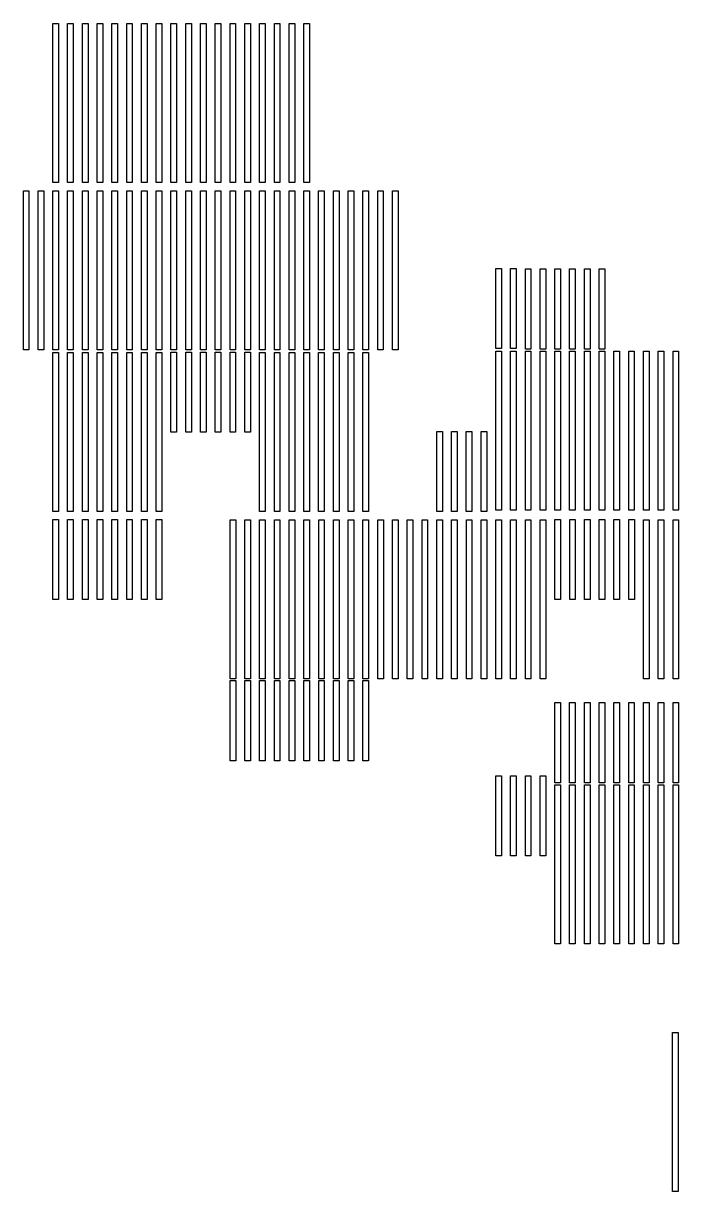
# Model space of a CAD drawing. Header units: millimetres. Extents: x 472827 to 475089, y 4317876 to 4319086.
# Drawn here: x 472826.6 to 473092.9, y 4318330.7 to 4318805.1 of the extents above; entities that cross this region are included whole.
import ezdxf

# ---------------------------------------------------------------- set-up
doc = ezdxf.new("R2010")
doc.units = ezdxf.units.MM
doc.layers.add('TRACKER', color=7, linetype='Continuous')

msp = doc.modelspace()

# ---------------------------------------------------------------- linework, layer by layer
at = {"layer": 'TRACKER', "color": 0, "extrusion": (0, 0.015866, 0.999874)}
for points, elevation in [([(-472838.61, -4318250.6), (-472840.89, -4318250.6), (-472840.89, -4318186.01), (-472838.61, -4318186.01)], 69205.76), ([(-472844.61, -4318250.6), (-472846.89, -4318250.6), (-472846.89, -4318186.01), (-472844.61, -4318186.01)], 69205.76), ([(-472850.61, -4318250.59), (-472852.89, -4318250.59), (-472852.89, -4318186), (-472850.61, -4318186)], 69206.03), ([(-472856.61, -4318250.59), (-472858.89, -4318250.59), (-472858.89, -4318186), (-472856.61, -4318186)], 69206.03)]:
    msp.add_lwpolyline(points, close=True, dxfattribs=dict(at, elevation=elevation))
at = {"layer": 'TRACKER', "color": 0, "extrusion": (0, 0.014809, 0.99989), "elevation": 64640.65}
for points in [[(472862.61, 4318321.35), (472864.89, 4318321.35), (472864.89, 4318256.75), (472862.61, 4318256.75)], [(472868.61, 4318321.35), (472870.89, 4318321.35), (472870.89, 4318256.75), (472868.61, 4318256.75)]]:
    msp.add_lwpolyline(points, close=True, dxfattribs=at)
at = {"layer": 'TRACKER', "color": 0, "extrusion": (0, 0.013727, 0.999906), "elevation": 59968.6}
for points in [[(472874.61, 4318388.75), (472876.89, 4318388.75), (472876.89, 4318324.16), (472874.61, 4318324.16)], [(472880.61, 4318388.75), (472882.89, 4318388.75), (472882.89, 4318324.16), (472880.61, 4318324.16)]]:
    msp.add_lwpolyline(points, close=True, dxfattribs=at)
at = {"layer": 'TRACKER', "color": 0, "extrusion": (0, 0.010343, 0.999947), "elevation": 45354}
for points in [[(472886.61, 4318566.97), (472888.89, 4318566.97), (472888.89, 4318502.38), (472886.61, 4318502.38)], [(472892.61, 4318566.97), (472894.89, 4318566.97), (472894.89, 4318502.38), (472892.61, 4318502.38)]]:
    msp.add_lwpolyline(points, close=True, dxfattribs=at)
at = {"layer": 'TRACKER', "color": 0, "extrusion": (0, 0.010527, 0.999945), "elevation": 46149.18}
for points in [[(472898.61, 4318558.54), (472900.89, 4318558.54), (472900.89, 4318493.95), (472898.61, 4318493.95)], [(472904.61, 4318558.54), (472906.89, 4318558.54), (472906.89, 4318493.95), (472904.61, 4318493.95)]]:
    msp.add_lwpolyline(points, close=True, dxfattribs=at)
at = {"layer": 'TRACKER', "color": 0, "extrusion": (0, 0.011553, 0.999933), "elevation": 50578.04}
for points in [[(472910.61, 4318508.94), (472912.89, 4318508.94), (472912.89, 4318444.35), (472910.61, 4318444.35)], [(472916.61, 4318508.94), (472918.89, 4318508.94), (472918.89, 4318444.35), (472916.61, 4318444.35)]]:
    msp.add_lwpolyline(points, close=True, dxfattribs=at)
at = {"layer": 'TRACKER', "color": 0, "extrusion": (0, 0.01374, 0.999906), "elevation": 60025.76}
for points in [[(472922.61, 4318387.95), (472924.89, 4318387.95), (472924.89, 4318323.36), (472922.61, 4318323.36)], [(472928.61, 4318387.95), (472930.89, 4318387.95), (472930.89, 4318323.36), (472928.61, 4318323.36)]]:
    msp.add_lwpolyline(points, close=True, dxfattribs=at)
at = {"layer": 'TRACKER', "color": 0, "extrusion": (0, 0.011763, 0.999931), "elevation": 51489.02}
for points in [[(472934.61, 4318498.18), (472936.89, 4318498.18), (472936.89, 4318433.58), (472934.61, 4318433.58)], [(472940.61, 4318498.18), (472942.89, 4318498.18), (472942.89, 4318433.58), (472940.61, 4318433.58)]]:
    msp.add_lwpolyline(points, close=True, dxfattribs=at)
at = {"layer": 'TRACKER', "color": 0, "extrusion": (0, 0.00278, 0.999996), "elevation": 12690.51}
for points in [[(472826.61, 4318718.53), (472828.89, 4318718.53), (472828.89, 4318653.93), (472826.61, 4318653.93)], [(472832.61, 4318718.53), (472834.89, 4318718.53), (472834.89, 4318653.93), (472832.61, 4318653.93)]]:
    msp.add_lwpolyline(points, close=True, dxfattribs=at)
at = {"layer": 'TRACKER', "color": 0, "extrusion": (0, 0.003545, 0.999994), "elevation": 15993.47}
for points in [[(472838.61, 4318707.56), (472840.89, 4318707.56), (472840.89, 4318642.96), (472838.61, 4318642.96)], [(472844.61, 4318707.56), (472846.89, 4318707.56), (472846.89, 4318642.96), (472844.61, 4318642.96)]]:
    msp.add_lwpolyline(points, close=True, dxfattribs=at)
at = {"layer": 'TRACKER', "color": 0, "extrusion": (0, 0.004738, 0.999989), "elevation": 21146.28}
for points in [[(472850.61, 4318685.4), (472852.89, 4318685.4), (472852.89, 4318620.81), (472850.61, 4318620.81)], [(472856.61, 4318685.4), (472858.89, 4318685.4), (472858.89, 4318620.81), (472856.61, 4318620.81)]]:
    msp.add_lwpolyline(points, close=True, dxfattribs=at)
at = {"layer": 'TRACKER', "color": 0, "extrusion": (0, 0.004745, 0.999989), "elevation": 21178.39}
for points in [[(472862.61, 4318685.24), (472864.89, 4318685.24), (472864.89, 4318620.65), (472862.61, 4318620.65)], [(472868.61, 4318685.24), (472870.89, 4318685.24), (472870.89, 4318620.65), (472868.61, 4318620.65)]]:
    msp.add_lwpolyline(points, close=True, dxfattribs=at)
at = {"layer": 'TRACKER', "color": 0, "extrusion": (0, 0.005505, 0.999985), "elevation": 24461.68}
for points in [[(472874.61, 4318667.89), (472876.89, 4318667.89), (472876.89, 4318603.3), (472874.61, 4318603.3)], [(472880.61, 4318667.89), (472882.89, 4318667.89), (472882.89, 4318603.3), (472880.61, 4318603.3)]]:
    msp.add_lwpolyline(points, close=True, dxfattribs=at)
at = {"layer": 'TRACKER', "color": 0, "extrusion": (0, 0.008661, 0.999962), "elevation": 38091.37}
for points in [[(472886.61, 4318569.18), (472888.89, 4318569.18), (472888.89, 4318504.59), (472886.61, 4318504.59)], [(472892.61, 4318569.18), (472894.89, 4318569.18), (472894.89, 4318504.59), (472892.61, 4318504.59)]]:
    msp.add_lwpolyline(points, close=True, dxfattribs=at)
at = {"layer": 'TRACKER', "color": 0, "extrusion": (0, 0.011051, 0.999939), "elevation": 48409.74}
for points in [[(472898.61, 4318465.84), (472900.89, 4318465.84), (472900.89, 4318401.24), (472898.61, 4318401.24)], [(472904.61, 4318465.84), (472906.89, 4318465.84), (472906.89, 4318401.24), (472904.61, 4318401.24)]]:
    msp.add_lwpolyline(points, close=True, dxfattribs=at)
at = {"layer": 'TRACKER', "color": 0, "extrusion": (0, 0.013483, 0.999909), "elevation": 58915.7}
for points in [[(472910.61, 4318335.28), (472912.89, 4318335.28), (472912.89, 4318270.69), (472910.61, 4318270.69)], [(472916.61, 4318335.28), (472918.89, 4318335.28), (472918.89, 4318270.69), (472916.61, 4318270.69)]]:
    msp.add_lwpolyline(points, close=True, dxfattribs=at)
at = {"layer": 'TRACKER', "color": 0, "extrusion": (0, 0.016236, 0.999868), "elevation": 70802.8}
for points in [[(-472922.61, -4318156.74), (-472924.89, -4318156.74), (-472924.89, -4318092.14), (-472922.61, -4318092.14)], [(-472928.61, -4318156.74), (-472930.89, -4318156.74), (-472930.89, -4318092.14), (-472928.61, -4318092.14)]]:
    msp.add_lwpolyline(points, close=True, dxfattribs=at)
at = {"layer": 'TRACKER', "color": 0, "extrusion": (0, 0.019189, 0.999816), "elevation": 83560.1}
for points in [[(-472934.61, -4317928.71), (-472936.89, -4317928.71), (-472936.89, -4317864.12), (-472934.61, -4317864.12)], [(-472940.61, -4317928.71), (-472942.89, -4317928.71), (-472942.89, -4317864.12), (-472940.61, -4317864.12)]]:
    msp.add_lwpolyline(points, close=True, dxfattribs=at)
at = {"layer": 'TRACKER', "color": 0, "extrusion": (0, 0.019861, 0.999803), "elevation": 86461.24}
for points in [[(-472946.61, -4317871.59), (-472948.89, -4317871.59), (-472948.89, -4317807), (-472946.61, -4317807)], [(-472952.61, -4317871.59), (-472954.89, -4317871.59), (-472954.89, -4317807), (-472952.61, -4317807)]]:
    msp.add_lwpolyline(points, close=True, dxfattribs=at)
at = {"layer": 'TRACKER', "color": 0, "extrusion": (0, 0.018014, 0.999838), "elevation": 78485.81}
for points in [[(-472958.61, -4318023.92), (-472960.89, -4318023.92), (-472960.89, -4317959.33), (-472958.61, -4317959.33)], [(-472964.61, -4318023.92), (-472966.89, -4318023.92), (-472966.89, -4317959.33), (-472964.61, -4317959.33)]]:
    msp.add_lwpolyline(points, close=True, dxfattribs=at)
at = {"layer": 'TRACKER', "color": 0, "extrusion": (0, 0.014903, 0.999889), "elevation": 65047.4}
for points in [[(472970.61, 4318247.27), (472972.89, 4318247.27), (472972.89, 4318182.67), (472970.61, 4318182.67)], [(472976.61, 4318247.27), (472978.89, 4318247.27), (472978.89, 4318182.67), (472976.61, 4318182.67)]]:
    msp.add_lwpolyline(points, close=True, dxfattribs=at)
at = {"layer": 'TRACKER', "color": 0, "extrusion": (0, 0.002843, 0.999996), "elevation": 12967.12}
for points in [[(473018.61, 4318686.15), (473020.89, 4318686.15), (473020.89, 4318653.59), (473018.61, 4318653.59)], [(473024.61, 4318686.15), (473026.89, 4318686.15), (473026.89, 4318653.59), (473024.61, 4318653.59)]]:
    msp.add_lwpolyline(points, close=True, dxfattribs=at)
at = {"layer": 'TRACKER', "color": 0, "extrusion": (0, 0.003681, 0.999993), "elevation": 16584.65}
for points in [[(473030.61, 4318673.61), (473032.89, 4318673.61), (473032.89, 4318641.05), (473030.61, 4318641.05)], [(473036.61, 4318673.61), (473038.89, 4318673.61), (473038.89, 4318641.05), (473036.61, 4318641.05)]]:
    msp.add_lwpolyline(points, close=True, dxfattribs=at)
at = {"layer": 'TRACKER', "color": 0, "extrusion": (0, 0.00249, 0.999997), "elevation": 11439.81}
for points in [[(473042.61, 4318690.3), (473044.89, 4318690.3), (473044.89, 4318657.74), (473042.61, 4318657.74)], [(473048.61, 4318690.3), (473050.89, 4318690.3), (473050.89, 4318657.74), (473048.61, 4318657.74)]]:
    msp.add_lwpolyline(points, close=True, dxfattribs=at)
at = {"layer": 'TRACKER', "color": 0, "extrusion": (0, 0.000176507, 1), "elevation": 1449.23}
for points in [[(473054.61, 4318705.21), (473056.89, 4318705.21), (473056.89, 4318672.65), (473054.61, 4318672.65)], [(473060.61, 4318705.21), (473062.89, 4318705.21), (473062.89, 4318672.65), (473060.61, 4318672.65)]]:
    msp.add_lwpolyline(points, close=True, dxfattribs=at)
at = {"layer": 'TRACKER', "color": 0, "extrusion": (0, 0.030826, 0.999525), "elevation": 133812.08}
for points in [[(-472886.61, -4316598.13), (-472888.89, -4316598.13), (-472888.89, -4316565.56), (-472886.61, -4316565.56)], [(-472892.61, -4316598.13), (-472894.89, -4316598.13), (-472894.89, -4316565.56), (-472892.61, -4316565.56)]]:
    msp.add_lwpolyline(points, close=True, dxfattribs=at)
at = {"layer": 'TRACKER', "color": 0, "extrusion": (0, 0.027382, 0.999625)}
for points, elevation in [([(-472898.61, -4317033.46), (-472900.89, -4317033.46), (-472900.89, -4317000.9), (-472898.61, -4317000.9)], 118941.8), ([(-472904.61, -4317033.46), (-472906.89, -4317033.46), (-472906.89, -4317000.9), (-472904.61, -4317000.9)], 118941.8), ([(-472910.61, -4317033.46), (-472912.89, -4317033.46), (-472912.89, -4317000.9), (-472910.61, -4317000.9)], 118942.05), ([(-472916.61, -4317033.46), (-472918.89, -4317033.46), (-472918.89, -4317000.9), (-472916.61, -4317000.9)], 118942.05)]:
    msp.add_lwpolyline(points, close=True, dxfattribs=dict(at, elevation=elevation))
at = {"layer": 'TRACKER', "color": 0, "extrusion": (0, 0.021304, 0.999773), "elevation": 92690.96}
for points in [[(-473018.61, -4317677.24), (-473020.89, -4317677.24), (-473020.89, -4317612.64), (-473018.61, -4317612.64)], [(-473024.61, -4317677.24), (-473026.89, -4317677.24), (-473026.89, -4317612.64), (-473024.61, -4317612.64)]]:
    msp.add_lwpolyline(points, close=True, dxfattribs=at)
at = {"layer": 'TRACKER', "color": 0, "extrusion": (0, 0.021042, 0.999779), "elevation": 91559.54}
for points in [[(-473030.61, -4317701.37), (-473032.89, -4317701.37), (-473032.89, -4317636.78), (-473030.61, -4317636.78)], [(-473036.61, -4317701.37), (-473038.89, -4317701.37), (-473038.89, -4317636.78), (-473036.61, -4317636.78)]]:
    msp.add_lwpolyline(points, close=True, dxfattribs=at)
at = {"layer": 'TRACKER', "color": 0, "extrusion": (0, 0.020502, 0.99979), "elevation": 89228.73}
for points in [[(-473042.61, -4317750.17), (-473044.89, -4317750.17), (-473044.89, -4317685.58), (-473042.61, -4317685.58)], [(-473048.61, -4317750.17), (-473050.89, -4317750.17), (-473050.89, -4317685.58), (-473048.61, -4317685.58)]]:
    msp.add_lwpolyline(points, close=True, dxfattribs=at)
at = {"layer": 'TRACKER', "color": 0, "extrusion": (0, 0.019778, 0.999804), "elevation": 86099.81}
for points in [[(-473054.61, -4317813.7), (-473056.89, -4317813.7), (-473056.89, -4317749.1), (-473054.61, -4317749.1)], [(-473060.61, -4317813.7), (-473062.89, -4317813.7), (-473062.89, -4317749.1), (-473060.61, -4317749.1)]]:
    msp.add_lwpolyline(points, close=True, dxfattribs=at)
at = {"layer": 'TRACKER', "color": 0, "extrusion": (0, 0.019924, 0.999801), "elevation": 86732.41}
for points in [[(-473066.61, -4317801.03), (-473068.89, -4317801.03), (-473068.89, -4317736.44), (-473066.61, -4317736.44)], [(-473072.61, -4317801.03), (-473074.89, -4317801.03), (-473074.89, -4317736.44), (-473072.61, -4317736.44)]]:
    msp.add_lwpolyline(points, close=True, dxfattribs=at)
at = {"layer": 'TRACKER', "color": 0, "extrusion": (0, 0.017762, 0.999842), "elevation": 77394.06}
for points in [[(-473078.61, -4317978.51), (-473080.89, -4317978.51), (-473080.89, -4317913.92), (-473078.61, -4317913.92)], [(-473084.61, -4317978.51), (-473086.89, -4317978.51), (-473086.89, -4317913.92), (-473084.61, -4317913.92)]]:
    msp.add_lwpolyline(points, close=True, dxfattribs=at)
at = {"layer": 'TRACKER', "color": 0, "extrusion": (0, 0.01616, 0.999869), "elevation": 70476.41}
msp.add_lwpolyline([(-473090.61, -4318096.96), (-473092.89, -4318096.96), (-473092.89, -4318032.37), (-473090.61, -4318032.37)], close=True, dxfattribs=at)
at = {"layer": 'TRACKER', "color": 0, "extrusion": (0, 0.025877, 0.999665), "elevation": 112437.19}
for points in [[(-472838.61, -4317207.62), (-472840.89, -4317207.62), (-472840.89, -4317143.03), (-472838.61, -4317143.03)], [(-472844.61, -4317207.62), (-472846.89, -4317207.62), (-472846.89, -4317143.03), (-472844.61, -4317143.03)]]:
    msp.add_lwpolyline(points, close=True, dxfattribs=at)
at = {"layer": 'TRACKER', "color": 0, "extrusion": (0, 0.028956, 0.999581), "elevation": 125735.53}
for points in [[(-472850.61, -4316840.78), (-472852.89, -4316840.78), (-472852.89, -4316776.19), (-472850.61, -4316776.19)], [(-472856.61, -4316840.78), (-472858.89, -4316840.78), (-472858.89, -4316776.19), (-472856.61, -4316776.19)]]:
    msp.add_lwpolyline(points, close=True, dxfattribs=at)
at = {"layer": 'TRACKER', "color": 0, "extrusion": (0, 0.032492, 0.999472), "elevation": 141008.55}
for points in [[(-472862.61, -4316368.88), (-472864.89, -4316368.88), (-472864.89, -4316304.29), (-472862.61, -4316304.29)], [(-472868.61, -4316368.88), (-472870.89, -4316368.88), (-472870.89, -4316304.29), (-472868.61, -4316304.29)]]:
    msp.add_lwpolyline(points, close=True, dxfattribs=at)
at = {"layer": 'TRACKER', "color": 0, "extrusion": (0, 0.034622, 0.9994), "elevation": 150206.84}
for points in [[(-472874.61, -4316058.57), (-472876.89, -4316058.57), (-472876.89, -4315993.98), (-472874.61, -4315993.98)], [(-472880.61, -4316058.57), (-472882.89, -4316058.57), (-472882.89, -4315993.98), (-472880.61, -4315993.98)]]:
    msp.add_lwpolyline(points, close=True, dxfattribs=at)
at = {"layer": 'TRACKER', "color": 0, "extrusion": (0, 0.021536, 0.999768), "elevation": 93693.08}
for points in [[(-472922.61, -4317655.08), (-472924.89, -4317655.08), (-472924.89, -4317590.48), (-472922.61, -4317590.48)], [(-472928.61, -4317655.08), (-472930.89, -4317655.08), (-472930.89, -4317590.48), (-472928.61, -4317590.48)]]:
    msp.add_lwpolyline(points, close=True, dxfattribs=at)
at = {"layer": 'TRACKER', "color": 0, "extrusion": (0, 0.018289, 0.999833), "elevation": 79670.57}
for points in [[(-472934.61, -4317936.59), (-472936.89, -4317936.59), (-472936.89, -4317871.99), (-472934.61, -4317871.99)], [(-472940.61, -4317936.59), (-472942.89, -4317936.59), (-472942.89, -4317871.99), (-472940.61, -4317871.99)]]:
    msp.add_lwpolyline(points, close=True, dxfattribs=at)
at = {"layer": 'TRACKER', "color": 0, "extrusion": (0, 0.017034, 0.999855), "elevation": 74251.22}
for points in [[(-472946.61, -4318033.18), (-472948.89, -4318033.18), (-472948.89, -4317968.58), (-472946.61, -4317968.58)], [(-472952.61, -4318033.18), (-472954.89, -4318033.18), (-472954.89, -4317968.58), (-472952.61, -4317968.58)]]:
    msp.add_lwpolyline(points, close=True, dxfattribs=at)
at = {"layer": 'TRACKER', "color": 0, "extrusion": (0, 0.017114, 0.999854), "elevation": 74597.14}
for points in [[(-472958.61, -4318027.21), (-472960.89, -4318027.21), (-472960.89, -4317962.62), (-472958.61, -4317962.62)], [(-472964.61, -4318027.21), (-472966.89, -4318027.21), (-472966.89, -4317962.62), (-472964.61, -4317962.62)]]:
    msp.add_lwpolyline(points, close=True, dxfattribs=at)
at = {"layer": 'TRACKER', "color": 0, "extrusion": (0, 0.023272, 0.999729), "elevation": 101189.82}
for points in [[(-472994.61, -4317453.81), (-472996.89, -4317453.81), (-472996.89, -4317421.25), (-472994.61, -4317421.25)], [(-473000.61, -4317453.81), (-473002.89, -4317453.81), (-473002.89, -4317421.25), (-473000.61, -4317421.25)]]:
    msp.add_lwpolyline(points, close=True, dxfattribs=at)
at = {"layer": 'TRACKER', "color": 0, "extrusion": (0, 0.024631, 0.999697), "elevation": 107059.43}
for points in [[(-473006.61, -4317312.24), (-473008.89, -4317312.24), (-473008.89, -4317279.68), (-473006.61, -4317279.68)], [(-473012.61, -4317312.24), (-473014.89, -4317312.24), (-473014.89, -4317279.68), (-473012.61, -4317279.68)]]:
    msp.add_lwpolyline(points, close=True, dxfattribs=at)
at = {"layer": 'TRACKER', "color": 0, "extrusion": (0, 0.014936, 0.999888), "elevation": 65187.1}
for points in [[(472838.61, 4318111.72), (472840.89, 4318111.72), (472840.89, 4318079.16), (472838.61, 4318079.16)], [(472844.61, 4318111.72), (472846.89, 4318111.72), (472846.89, 4318079.16), (472844.61, 4318079.16)]]:
    msp.add_lwpolyline(points, close=True, dxfattribs=at)
at = {"layer": 'TRACKER', "color": 0, "extrusion": (0, 0.010608, 0.999944), "elevation": 46500.89}
for points in [[(472850.61, 4318353.38), (472852.89, 4318353.38), (472852.89, 4318320.82), (472850.61, 4318320.82)], [(472856.61, 4318353.38), (472858.89, 4318353.38), (472858.89, 4318320.82), (472856.61, 4318320.82)]]:
    msp.add_lwpolyline(points, close=True, dxfattribs=at)
at = {"layer": 'TRACKER', "color": 0, "extrusion": (0, 0.006399, 0.99998), "elevation": 28323.34}
for points in [[(472862.61, 4318510.86), (472864.89, 4318510.86), (472864.89, 4318478.29), (472862.61, 4318478.29)], [(472868.61, 4318510.86), (472870.89, 4318510.86), (472870.89, 4318478.29), (472868.61, 4318478.29)]]:
    msp.add_lwpolyline(points, close=True, dxfattribs=at)
at = {"layer": 'TRACKER', "color": 0, "extrusion": (0, 0.004082, 0.999992), "elevation": 18317.64}
for points in [[(472874.61, 4318564.89), (472876.89, 4318564.89), (472876.89, 4318532.33), (472874.61, 4318532.33)], [(472880.61, 4318564.89), (472882.89, 4318564.89), (472882.89, 4318532.33), (472880.61, 4318532.33)]]:
    msp.add_lwpolyline(points, close=True, dxfattribs=at)
at = {"layer": 'TRACKER', "color": 0, "extrusion": (0, 0.013164, 0.999913), "elevation": 57537.51}
for points in [[(472910.63, 4318220.29), (472912.9, 4318220.29), (472912.9, 4318155.69), (472910.63, 4318155.69)], [(472916.63, 4318220.29), (472918.9, 4318220.29), (472918.9, 4318155.69), (472916.63, 4318155.69)]]:
    msp.add_lwpolyline(points, close=True, dxfattribs=at)
at = {"layer": 'TRACKER', "color": 0, "extrusion": (0, 0.016495, 0.999864), "elevation": 71924.9}
for points in [[(-472922.63, -4318004.61), (-472924.9, -4318004.61), (-472924.9, -4317940.01), (-472922.63, -4317940.01)], [(-472928.63, -4318004.61), (-472930.9, -4318004.61), (-472930.9, -4317940.01), (-472928.63, -4317940.01)]]:
    msp.add_lwpolyline(points, close=True, dxfattribs=at)
at = {"layer": 'TRACKER', "color": 0, "extrusion": (0, 0.017671, 0.999844), "elevation": 77001.16}
for points in [[(-472934.63, -4317917.07), (-472936.9, -4317917.07), (-472936.9, -4317852.47), (-472934.63, -4317852.47)], [(-472940.63, -4317917.07), (-472942.9, -4317917.07), (-472942.9, -4317852.47), (-472940.63, -4317852.47)]]:
    msp.add_lwpolyline(points, close=True, dxfattribs=at)
at = {"layer": 'TRACKER', "color": 0, "extrusion": (0, 0.019317, 0.999813), "elevation": 84108.87}
for points in [[(-472946.63, -4317784.46), (-472948.9, -4317784.46), (-472948.9, -4317719.87), (-472946.63, -4317719.87)], [(-472952.63, -4317784.46), (-472954.9, -4317784.46), (-472954.9, -4317719.87), (-472952.63, -4317719.87)]]:
    msp.add_lwpolyline(points, close=True, dxfattribs=at)
at = {"layer": 'TRACKER', "color": 0, "extrusion": (0, 0.02102, 0.999779), "elevation": 91465.03}
for points in [[(-472958.63, -4317634.89), (-472960.9, -4317634.89), (-472960.9, -4317570.3), (-472958.63, -4317570.3)], [(-472964.63, -4317634.89), (-472966.9, -4317634.89), (-472966.9, -4317570.3), (-472964.63, -4317570.3)]]:
    msp.add_lwpolyline(points, close=True, dxfattribs=at)
at = {"layer": 'TRACKER', "color": 0, "extrusion": (0, 0.022217, 0.999753), "elevation": 96633.04}
for points in [[(-472970.63, -4317522.32), (-472972.9, -4317522.32), (-472972.9, -4317457.72), (-472970.63, -4317457.72)], [(-472976.63, -4317522.32), (-472978.9, -4317522.32), (-472978.9, -4317457.72), (-472976.63, -4317457.72)]]:
    msp.add_lwpolyline(points, close=True, dxfattribs=at)
at = {"layer": 'TRACKER', "color": 0, "extrusion": (0, 0.021509, 0.999769), "elevation": 93575.5}
for points in [[(-472982.63, -4317589.67), (-472984.9, -4317589.67), (-472984.9, -4317525.07), (-472982.63, -4317525.07)], [(-472988.63, -4317589.67), (-472990.9, -4317589.67), (-472990.9, -4317525.07), (-472988.63, -4317525.07)]]:
    msp.add_lwpolyline(points, close=True, dxfattribs=at)
at = {"layer": 'TRACKER', "color": 0, "extrusion": (0, 0.019931, 0.999801), "elevation": 86763.45}
for points in [[(-472994.63, -4317731.93), (-472996.9, -4317731.93), (-472996.9, -4317667.33), (-472994.63, -4317667.33)], [(-473000.63, -4317731.93), (-473002.9, -4317731.93), (-473002.9, -4317667.33), (-473000.63, -4317667.33)]]:
    msp.add_lwpolyline(points, close=True, dxfattribs=at)
at = {"layer": 'TRACKER', "color": 0, "extrusion": (0, 0.016295, 0.999867), "elevation": 71061.8}
for points in [[(-473006.63, -4318018.89), (-473008.9, -4318018.89), (-473008.9, -4317954.3), (-473006.63, -4317954.3)], [(-473012.63, -4318018.89), (-473014.9, -4318018.89), (-473014.9, -4317954.3), (-473012.63, -4317954.3)]]:
    msp.add_lwpolyline(points, close=True, dxfattribs=at)
at = {"layer": 'TRACKER', "color": 0, "extrusion": (0, 0.012555, 0.999921), "elevation": 54906.85}
for points in [[(473018.63, 4318254.53), (473020.9, 4318254.53), (473020.9, 4318189.93), (473018.63, 4318189.93)], [(473024.63, 4318254.53), (473026.9, 4318254.53), (473026.9, 4318189.93), (473024.63, 4318189.93)]]:
    msp.add_lwpolyline(points, close=True, dxfattribs=at)
at = {"layer": 'TRACKER', "color": 0, "extrusion": (0, 0.01261, 0.99992), "elevation": 55145.89}
for points in [[(473030.63, 4318251.48), (473032.9, 4318251.48), (473032.9, 4318186.89), (473030.63, 4318186.89)], [(473036.63, 4318251.48), (473038.9, 4318251.48), (473038.9, 4318186.89), (473036.63, 4318186.89)]]:
    msp.add_lwpolyline(points, close=True, dxfattribs=at)
at = {"layer": 'TRACKER', "color": 0, "extrusion": (0, 0.014975, 0.999888), "elevation": 65357.22}
for points in [[(473042.63, 4318109.14), (473044.9, 4318109.14), (473044.9, 4318076.58), (473042.63, 4318076.58)], [(473048.63, 4318109.14), (473050.9, 4318109.14), (473050.9, 4318076.58), (473048.63, 4318076.58)]]:
    msp.add_lwpolyline(points, close=True, dxfattribs=at)
at = {"layer": 'TRACKER', "color": 0, "extrusion": (0, 0.013964, 0.999902)}
for points, elevation in [([(473054.63, 4318172.98), (473056.9, 4318172.98), (473056.9, 4318140.42), (473054.63, 4318140.42)], 60993.44), ([(473060.63, 4318172.98), (473062.9, 4318172.98), (473062.9, 4318140.42), (473060.63, 4318140.42)], 60993.44), ([(473066.63, 4318172.98), (473068.9, 4318172.98), (473068.9, 4318140.42), (473066.63, 4318140.42)], 60993.16), ([(473072.63, 4318172.98), (473074.9, 4318172.98), (473074.9, 4318140.42), (473072.63, 4318140.42)], 60993.16)]:
    msp.add_lwpolyline(points, close=True, dxfattribs=dict(at, elevation=elevation))
at = {"layer": 'TRACKER', "color": 0, "extrusion": (0, 0.005913, 0.999983), "elevation": 26222.37}
for points in [[(473078.63, 4318523.97), (473080.9, 4318523.97), (473080.9, 4318459.37), (473078.63, 4318459.37)], [(473084.63, 4318523.97), (473086.9, 4318523.97), (473086.9, 4318459.37), (473084.63, 4318459.37)]]:
    msp.add_lwpolyline(points, close=True, dxfattribs=at)
at = {"layer": 'TRACKER', "color": 0, "extrusion": (0, 0.004373, 0.99999), "elevation": 19571.17}
msp.add_lwpolyline([(473090.63, 4318559.23), (473092.9, 4318559.23), (473092.9, 4318494.64), (473090.63, 4318494.64)], close=True, dxfattribs=at)
at = {"layer": 'TRACKER', "color": 0, "extrusion": (0, 0.014312, 0.999898), "elevation": 62496.88}
for points in [[(472910.63, 4318086.04), (472912.9, 4318086.04), (472912.9, 4318053.48), (472910.63, 4318053.48)], [(472916.63, 4318086.04), (472918.9, 4318086.04), (472918.9, 4318053.48), (472916.63, 4318053.48)]]:
    msp.add_lwpolyline(points, close=True, dxfattribs=at)
at = {"layer": 'TRACKER', "color": 0, "extrusion": (0, 0.016178, 0.999869), "elevation": 70552.17}
for points in [[(-472922.63, -4317961.93), (-472924.9, -4317961.93), (-472924.9, -4317929.37), (-472922.63, -4317929.37)], [(-472928.63, -4317961.93), (-472930.9, -4317961.93), (-472930.9, -4317929.37), (-472928.63, -4317929.37)]]:
    msp.add_lwpolyline(points, close=True, dxfattribs=at)
at = {"layer": 'TRACKER', "color": 0, "extrusion": (0, 0.016979, 0.999856), "elevation": 74014.42}
for points in [[(-472934.63, -4317903.97), (-472936.9, -4317903.97), (-472936.9, -4317871.41), (-472934.63, -4317871.41)], [(-472940.63, -4317903.97), (-472942.9, -4317903.97), (-472942.9, -4317871.41), (-472940.63, -4317871.41)]]:
    msp.add_lwpolyline(points, close=True, dxfattribs=at)
at = {"layer": 'TRACKER', "color": 0, "extrusion": (0, 0.017822, 0.999841)}
for points, elevation in [([(-472946.63, -4317840.03), (-472948.9, -4317840.03), (-472948.9, -4317807.47), (-472946.63, -4317807.47)], 77655.14), ([(-472952.63, -4317840.03), (-472954.9, -4317840.03), (-472954.9, -4317807.47), (-472952.63, -4317807.47)], 77655.14), ([(-472958.63, -4317840.03), (-472960.9, -4317840.03), (-472960.9, -4317807.47), (-472958.63, -4317807.47)], 77655.45), ([(-472964.63, -4317840.03), (-472966.9, -4317840.03), (-472966.9, -4317807.47), (-472964.63, -4317807.47)], 77655.45)]:
    msp.add_lwpolyline(points, close=True, dxfattribs=dict(at, elevation=elevation))
at = {"layer": 'TRACKER', "color": 0, "extrusion": (0, 0.010058, 0.999949)}
for points, elevation in [([(473042.61, 4318303.89), (473044.89, 4318303.89), (473044.89, 4318271.32), (473042.61, 4318271.32)], 44129.35), ([(473048.61, 4318303.89), (473050.89, 4318303.89), (473050.89, 4318271.32), (473048.61, 4318271.32)], 44129.35), ([(473054.61, 4318303.9), (473056.89, 4318303.9), (473056.89, 4318271.33), (473054.61, 4318271.33)], 44129.35), ([(473060.61, 4318303.9), (473062.89, 4318303.9), (473062.89, 4318271.33), (473060.61, 4318271.33)], 44129.35), ([(473066.61, 4318303.89), (473068.89, 4318303.89), (473068.89, 4318271.33), (473066.61, 4318271.33)], 44129.05), ([(473072.61, 4318303.89), (473074.89, 4318303.89), (473074.89, 4318271.33), (473072.61, 4318271.33)], 44129.05), ([(473078.61, 4318303.9), (473080.89, 4318303.9), (473080.89, 4318271.33), (473078.61, 4318271.33)], 44128.74), ([(473084.61, 4318303.9), (473086.89, 4318303.9), (473086.89, 4318271.33), (473084.61, 4318271.33)], 44128.74), ([(473090.61, 4318303.9), (473092.89, 4318303.9), (473092.89, 4318271.33), (473090.61, 4318271.33)], 44128.44)]:
    msp.add_lwpolyline(points, close=True, dxfattribs=dict(at, elevation=elevation))
at = {"layer": 'TRACKER', "color": 0, "extrusion": (0, -0.012185, 0.999926)}
for points, elevation in [([(473018.61, 4318187.48), (473020.89, 4318187.48), (473020.89, 4318154.92), (473018.61, 4318154.92)], -51924.66), ([(473024.61, 4318187.48), (473026.89, 4318187.48), (473026.89, 4318154.92), (473024.61, 4318154.92)], -51924.66), ([(473030.61, 4318187.48), (473032.89, 4318187.48), (473032.89, 4318154.91), (473030.61, 4318154.91)], -51924.89), ([(473036.61, 4318187.48), (473038.89, 4318187.48), (473038.89, 4318154.91), (473036.61, 4318154.91)], -51924.89)]:
    msp.add_lwpolyline(points, close=True, dxfattribs=dict(at, elevation=elevation))
at = {"layer": 'TRACKER', "color": 0, "extrusion": (0, -0.008005, 0.999968)}
for points, elevation in [([(473042.61, 4318363.11), (473044.89, 4318363.11), (473044.89, 4318298.51), (473042.61, 4318298.51)], -33875.48), ([(473048.61, 4318363.11), (473050.89, 4318363.11), (473050.89, 4318298.51), (473048.61, 4318298.51)], -33875.48), ([(473054.61, 4318363.11), (473056.89, 4318363.11), (473056.89, 4318298.51), (473054.61, 4318298.51)], -33875.48), ([(473060.61, 4318363.11), (473062.89, 4318363.11), (473062.89, 4318298.51), (473060.61, 4318298.51)], -33875.48), ([(473066.61, 4318363.11), (473068.89, 4318363.11), (473068.89, 4318298.51), (473066.61, 4318298.51)], -33875.48), ([(473072.61, 4318363.11), (473074.89, 4318363.11), (473074.89, 4318298.51), (473072.61, 4318298.51)], -33875.48), ([(473078.61, 4318363.1), (473080.89, 4318363.1), (473080.89, 4318298.51), (473078.61, 4318298.51)], -33875.79), ([(473084.61, 4318363.1), (473086.89, 4318363.1), (473086.89, 4318298.51), (473084.61, 4318298.51)], -33875.79), ([(473090.61, 4318363.1), (473092.89, 4318363.1), (473092.89, 4318298.5), (473090.61, 4318298.5)], -33876.09)]:
    msp.add_lwpolyline(points, close=True, dxfattribs=dict(at, elevation=elevation))
at = {"layer": 'TRACKER', "color": 0, "extrusion": (0, 0.000636732, 1), "elevation": 3438.58}
msp.add_lwpolyline([(473090.44, 4318393.99), (473092.71, 4318393.99), (473092.71, 4318329.4), (473090.44, 4318329.4)], close=True, dxfattribs=at)

doc.saveas('drawing.dxf')
